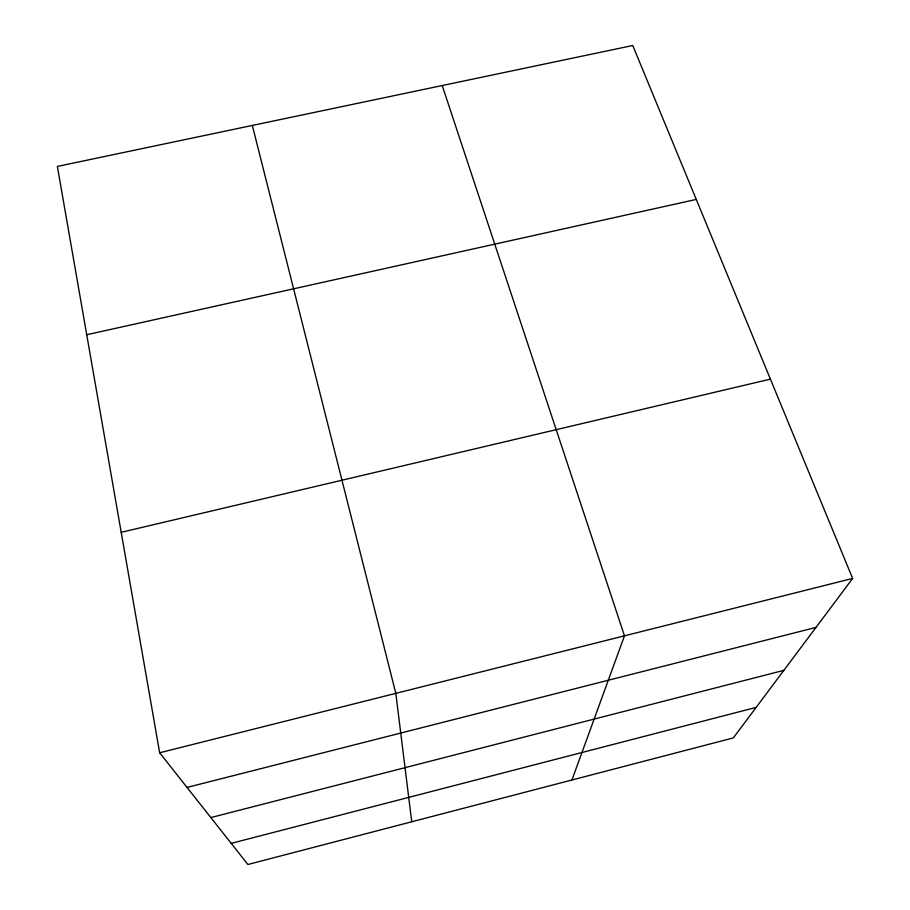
<?xml version="1.0" encoding="UTF-8"?>
<svg xmlns="http://www.w3.org/2000/svg" width="910" height="910" viewBox="0 0 910 910"><rect width="100%" height="100%" fill="white"/><g stroke="black" fill="none" stroke-linecap="round" stroke-linejoin="round"><path stroke-width="1.36" d="M571.935 779.995L624.487 635.828L442.214 85.54M852.636 578.43L733.312 737.919L247.907 864.5L159.66 752.775L57.364 166.416L632.757 45.5L852.636 578.43L159.66 752.775M231.208 843.365L756.153 707.389M210.836 817.567L783.863 670.351M187.039 787.434L815.986 627.411M121.201 532.316L770.406 379.14M86.734 334.732L696.264 199.426M252.332 125.444L395.816 693.363L411.741 821.776"/></g></svg>
